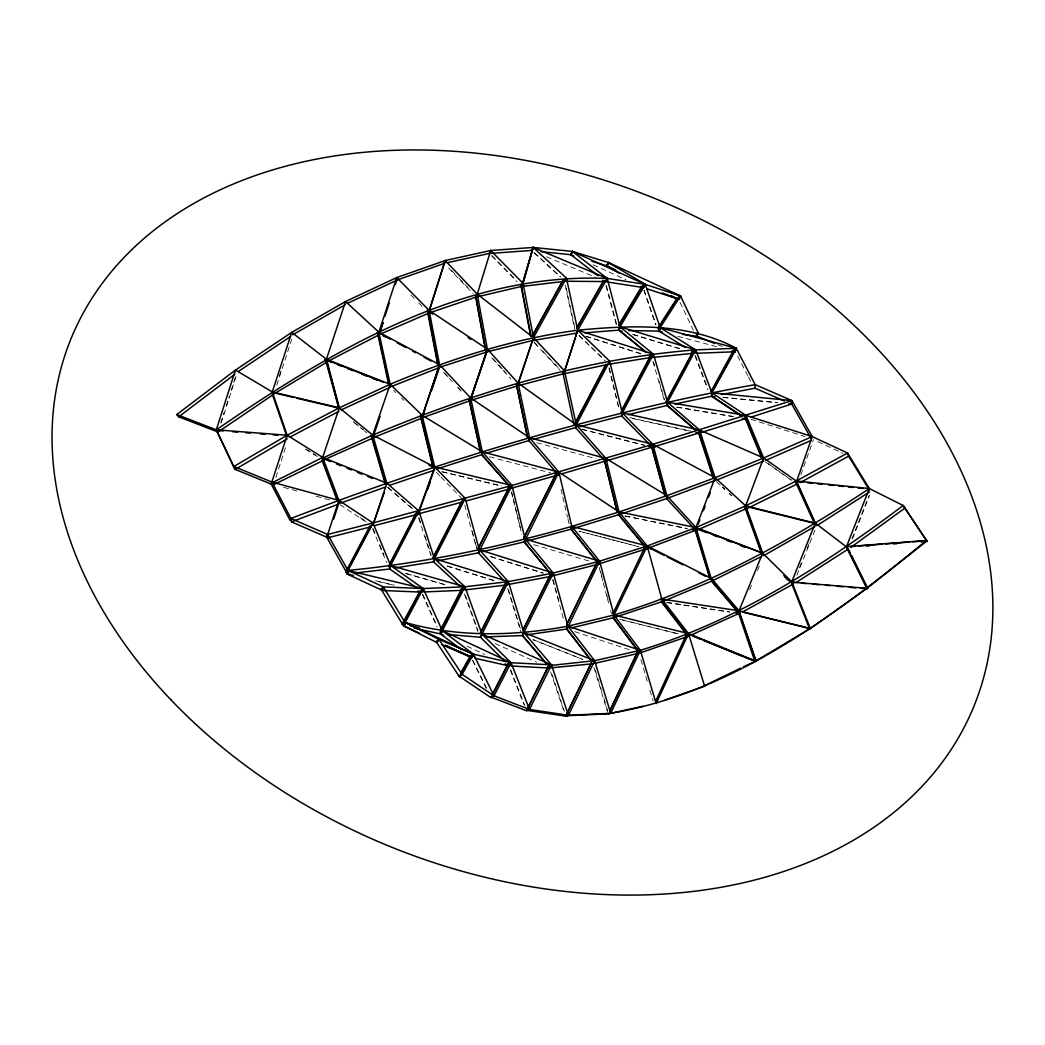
<?xml version="1.0" encoding="UTF-8"?>
<svg xmlns="http://www.w3.org/2000/svg" width="1045" height="1045" viewBox="0 0 1045 1045"><rect width="100%" height="100%" fill="white"/><g stroke="black" fill="none" stroke-linecap="round" stroke-linejoin="round"><path stroke-width="0.75" stroke-dasharray="5 3.75" d="M220.756 422.964L224.192 412.226M226.151 406.1L229.103 396.904M231.063 390.778L235.974 375.442M221.187 422.898L236.901 373.862M275.854 477.434L286.591 444.151M279.315 375.965L281.314 369.852M276.781 385.109L291.751 339.298M800.81 474.861L813.48 439.631M852.054 538.802L869.022 495.591M852.511 538.737L869.479 495.526M799.386 567.814L802.403 560.29M807.249 548.259L810.267 540.748M796.839 575.325L815.583 528.705M749.644 589.746L751.459 585.304M757.507 570.531L759.323 566.09M723.166 397.231L777.598 402.521M722.983 397.505L777.415 402.808M666.814 602.377L729.554 611.874M666.749 602.586L729.475 612.083M676.951 407.001L734.57 416.655M676.807 407.302L732.832 416.681M625.106 515.916L686.317 528.313M625.041 516.112L687.819 528.835M629.756 417.621L691.254 431.193M632.813 418.588L689.582 431.115M442.1 471.7L502.005 485.99M442.035 471.883L500.372 485.794M375.495 580.693L394.318 585.226M378.538 581.595L394.213 585.37M619.737 619.267L678.793 634.001L619.724 619.332M581.921 429.208L644.425 445.157M581.856 429.391L644.373 445.327M579.074 531.187L638.822 546.679L579.048 531.252M489.491 456.769L550.454 472.81M536.66 442.727L595.885 458.637M677.852 336.307L719.835 347.541M283.639 487.362L299.183 491.607M316.282 496.27L331.827 500.516M405.238 573.209L447.077 585.161M406.701 573.849L446.999 585.37M533.655 544.654L591.104 561.661M632.904 334.361L680.778 348.912M632.852 334.544L679.185 348.638M447.378 565.972L496.675 581.294M447.299 566.194L496.61 581.516M490.758 556.541L543.178 573.026M490.706 556.698L543.126 573.183M585.971 336.203L641.604 353.837M585.918 336.412L641.552 354.033M751.055 419.293L804.963 436.536M574.698 631.611L630.2 650.016M533.159 639.631L582.823 659.421L533.12 639.775M717.68 344.654L722.095 346.457M546.457 256.756L595.337 277.212M495.265 643.642L536.634 662.164M593.129 264.777L625.877 279.668M817.895 441.682L842.923 453.321M467.037 646.137L484.58 654.444M305.858 449.167L315.42 455.15M305.689 449.272L317.98 456.952M360.094 517.523L366.651 521.873M339.991 504.63L367.54 522.866M768.336 463.732L791.849 480.308M765.502 462.008L791.614 480.439M354.608 422.742L363.281 429.835M353.301 421.775L363.203 429.874M364.444 430.88L366.913 432.904M387.982 487.349L394.148 492.691M395.376 493.749L407.694 504.408M408.922 505.48L412.618 508.68M387.656 487.453L412.292 508.771M534.387 252.733L560.538 276.834M534.021 252.759L560.172 276.847M722.513 487.101L724.864 489.269M729.567 493.606L731.918 495.761M716.504 481.745L721.194 486.082M722.369 487.166L724.721 489.334M729.423 493.658L731.774 495.826M579.191 335.445L604.284 359.793M578.982 335.484L605.225 360.943M393.534 390.373L395.846 392.567M401.515 398.119L403.827 400.326M492.051 255.646L515.498 279.446M491.49 255.751L517.184 281.823M410.907 295.017L414.251 298.426M418.718 302.959L422.075 306.355M436.379 472.34L439.814 475.815M440.912 476.99L461.289 497.903M451.335 270.198L454.653 273.672M459.082 278.31L467.938 287.571M448.632 268.042L472.98 293.527M533.838 341.689L538.266 346.431M542.708 351.172L560.447 370.139M534.57 342.956L560.068 370.217M444.752 373.365L449.193 378.107M458.063 387.591L460.283 389.968M443.498 372.242L452.367 381.725M457.919 387.656L461.237 391.209M493.149 358.931L502.684 369.46M503.755 370.635L505.871 372.974M491.816 357.847L502.423 369.538M503.481 370.714L510.914 378.904M737.509 355.914L747.684 375.495M748.403 376.892L751.316 382.496M472.758 660.205L486.931 688.916M472.431 660.244L486.604 688.955M680.086 302.449L693.423 330.338M422.82 594.422L437.293 626.386M422.35 594.527L436.823 626.477M373.104 528.652L376.135 535.981M379.792 544.798L384.037 555.065M372.595 528.783L386.572 562.55M510.718 669.858L525.008 706.054M510.3 670.015L524.002 704.709M695.474 355.64L707.765 388.231M694.938 355.731L707.792 389.811M465.378 595.35L477.983 630.409M464.385 593.965L478.087 632.068M644.269 290.275L656.064 324.603M643.798 290.275L655.581 324.616M552.1 674.678L564.457 711.345M550.597 671.817L563.973 711.554M419.032 517.837L420.534 522.461M425.041 536.307L431.062 554.764M418.653 517.941L431.18 556.423M595.337 670.302L601.959 691.973M603.853 698.164L607.641 710.548M593.913 667.402L607.628 712.285M508.523 589.85L518.385 622.258M518.856 623.8L521.207 631.507M507.648 588.453L520.802 631.65M640.885 659.695L648.096 684.083M649.912 690.183L653.06 700.855M653.739 362.733L654.653 365.828M659.212 381.347L664.672 399.961M652.864 361.283L664.711 401.62M552.988 579.57L559.01 601.437M552.661 579.688L564.261 621.866M472.275 531.513L474.835 540.853M475.253 542.42L476.951 548.638M464.777 505.14L476.69 548.716M600.666 572.072L602.299 578.225M606.805 595.154L608.033 599.765M599.177 567.539L602.86 581.386M603.265 582.927L608.582 602.926M610.633 610.62L611.456 613.702M606.413 285.572L616.72 324.616M605.956 285.638L616.263 324.695M511.58 491.986L512.742 496.715M513.134 498.282L516.609 512.468M517.001 514.035L520.475 528.221M511.423 492.038L521.86 534.57M609.222 367.892L619.176 408.673M608.908 367.971L619.241 410.319M561.06 489.308L562.406 495.552M562.772 497.106L567.553 517.275M567.918 518.829L569.394 525.034M566.22 288.08L574.776 327.542M565.097 285.024L574.672 329.214"/><path stroke-width="1.5" d="M796.251 482.437L812.226 436.588L791.94 400.614L755.156 384.625C596.355 413.311 441.369 460.61 290.915 518.477L290.079 520.332L271.204 483.966L287.153 435.216L272.288 391.927L291.751 332.362L345.568 301.522L396.76 277.565L445.17 260.545L490.68 250.486L533.159 247.443L572.451 251.427L608.451 262.504L680.53 295.983L698.073 332.676L697.119 336.255L682.894 334.387M847.547 454.457L847.56 453.034L812.226 436.588L745.986 415.414L667.559 402.273L653.438 354.177L620.012 326.85L607.223 278.427L572.451 251.427L570.831 254.693L597.988 275.71M869.309 489.974L869.309 488.551L847.56 453.034L796.251 481.013L744.523 506.394M370.021 525.818L345.777 571.863L347.985 570.439C423.8 563.085 498.569 547.28 571.759 526.393L647.234 545.973L711.462 578.447L739.05 610.776L739.52 613.363L711.932 581.033L695.957 527.529L666.88 495.696L605.904 458.376L576.265 424.792L518.124 383.084L487.362 349.161L429.142 310.43L396.76 277.565L378.852 332.192L390.151 384.273L372.738 435.112L372.725 437.881L422.075 418.026L424.701 410.385M176.749 414.551L216.289 429.835L218.248 432.094L178.708 416.824L176.749 414.551L235.439 370.061L291.751 332.362L326.523 359.362L390.151 384.273L390.138 387.042L390.151 384.273C450.238 358.892 512.912 338.841 577.728 330.194C630.853 325.256 687.741 322.239 736.268 348.272L755.156 384.625L755.039 388.217L784.468 401.019M619.149 273.163L606.832 265.861L608.451 262.504L645.301 284.384L660.166 327.66L695.683 349.866L711.893 392.829L711.776 396.421L714.976 396.721M740.396 415.361L711.54 396.251L711.893 392.829L791.94 400.614L791.823 404.206L788.622 403.892M418.771 514.009L418.875 510.927L434.72 467.024L422.089 415.27L390.151 384.273L388.714 384.599L377.767 334.1M679.498 298.243L680.53 295.983L645.301 284.384L607.223 278.427L533.159 247.443L531.644 250.709L533.159 247.443L566.442 278.101L577.728 330.194L609.679 361.178L622.311 412.945L652.838 444.321L666.88 495.696L666.749 498.53L714.976 480.53L715.107 477.696L699.575 429.991L667.559 402.273L695.683 349.866L736.268 348.272L735.667 350.584M695.826 530.364L695.957 527.529L715.107 477.696L763.608 457.984L812.226 436.588L811.129 438.508M750.663 417.242L792.019 403.932L791.94 400.614L652.838 444.321L511.972 485.455L434.72 467.024L372.738 435.112L339.311 407.785L272.288 391.927L235.439 370.061L216.289 429.835L287.153 435.216L322.67 457.41L338.88 500.372L327.686 534.465L327.503 537.861L371.223 526.745M338.75 502.632L338.88 500.372L272.027 482.111L233.832 466.514L216.289 429.835C331.383 350.754 462.517 272.249 607.223 278.427L605.708 281.706L602.743 280.321M372.856 525.217L386.859 483.208L372.738 435.112C475.671 392.019 583.959 358.618 695.683 349.866L695.082 352.178M695.343 430.004L667.023 405.486L667.559 402.273L667.35 405.395L695.67 429.913M658.141 328.613L660.166 327.66L736.268 348.272L711.893 392.829L745.986 415.414L745.777 418.522L699.366 433.113L699.575 429.991L622.311 412.945L621.657 415.949L652.393 447.26L699.144 432.93L699.575 429.991L763.608 457.984L796.251 481.013L869.309 488.551L903.154 505.493L927.215 541.388L920.815 541.872M565.672 280.178L566.442 278.101L533.472 337.639L518.124 383.084L529.567 437.777L605.904 458.376L619.058 511.945L618.836 514.636L647.012 548.677L647.234 545.973L619.058 511.945L558.905 472.092L529.567 437.777L470.603 397.91L439.54 364.718L378.852 332.192L345.568 301.522L326.249 359.767L339.037 408.19L296.95 398.236M665.142 495.866L666.88 495.696L619.058 511.945L618.758 514.832L666.592 498.583L666.88 495.696L715.107 477.696L745.673 505.858L763.647 555.679L814.93 526.497M667.206 405.695L667.559 402.273M745.098 416.446L745.986 415.414L745.634 418.836L742.433 418.287M476.298 297.002L477.265 294.141L487.362 349.161L470.263 400.627L421.762 417.987L439.54 364.718L429.142 310.43L445.17 260.545L477.265 294.141L533.472 337.639L564.522 370.831L576.265 424.792L575.664 427.614M418.444 514.101L418.875 510.927L386.859 483.208L322.67 457.41L271.386 483.103M396.382 280.295L396.76 277.565M428.777 313.16L429.142 310.43L427.81 310.548L438.208 364.836L439.54 364.718L421.762 417.987M444.203 263.405L445.17 260.545L428.672 313.134L476.794 296.845L477.265 294.141L476.402 297.041L522.213 286.252L533.159 247.443L521.651 286.356L523.075 283.352L490.68 250.486L489.256 253.491L531.722 250.434M621.866 415.884L622.311 412.945L653.438 354.177L577.728 330.194L576.605 333.133L532.349 340.592L533.472 337.639L523.075 283.352L521.925 286.461L565.293 281.209M652.393 447.26L652.838 444.321L576.265 424.792L575.573 427.64L605.303 461.198L652.237 447.142L652.838 444.321L715.107 477.696L715.329 480.661M847.312 547.541L815.322 523.14L745.673 505.858L695.957 527.529L647.234 545.973L613.951 615.009L613.533 617.713L639.932 652.981L688.119 636.327M639.932 652.981L640.35 650.277L613.951 615.009L599.634 561.165L571.759 526.393L558.905 472.092L482.333 451.871L422.089 415.27L420.678 415.557M869.401 489.151L869.309 488.551C790.124 541.388 705.558 587.747 613.951 615.009L613.506 617.778L661.394 601.868L661.838 599.085L647.234 545.973L645.797 546.039M621.762 416.145L622.311 412.945M439.07 367.5L439.54 364.718L438.103 365.045M532.728 340.5L533.472 337.639L517.536 385.84L470.015 400.666L470.603 397.91L482.333 451.871L481.823 454.666L509.346 485.847M428.672 313.134L429.142 310.43L429.155 312.977L378.865 334.727L378.852 332.192L377.519 332.31L380.471 331.03M445.17 260.545L444.7 263.249L397.897 279.76M511.462 488.25L511.972 485.455L482.333 451.871L481.68 454.706L510.26 487.088M599.085 563.908L646.685 548.716L647.234 545.973L645.705 546.274M551.107 573.574L599.634 561.165L647.234 545.973L646.659 548.782L618.483 514.754L619.058 511.945L695.957 527.529L762.667 553.118L791.744 581.778L793.207 584.338M869.309 488.551L846.489 546.679L867.05 588.296L927.176 540.709L926.393 540.513C833.688 616.615 731.866 692.926 610.711 713.317L594.618 660.701L567.918 626.177L553.301 573.052L525.126 539.024L511.972 485.455L372.974 522.957L347.985 570.439L347.28 573.901L350.415 574.645M485.311 636.914L522.395 635.569L553.301 573.052L508.366 581.608L464.973 586.794L423.238 588.557L422.768 590.869L423.238 588.557L390.595 565.528L372.974 522.957L338.88 500.372L338.24 501.352L322.591 459.878M486.356 353.458L470.119 400.692L470.603 397.91M575.612 427.797L576.265 424.792L609.679 361.178M655.542 446.907L651.283 444.634L652.838 444.321L652.184 447.325L649.063 446.528M420.835 592.097L382.496 590.477L347.175 574.045L347.985 570.439L327.686 534.465L290.915 518.477L272.027 482.111L272.797 485.089L323.454 460.375L322.67 457.41L339.311 407.785L326.523 359.362L325.674 359.571L383.228 382.104M382.496 590.477L383.306 586.885L347.985 570.439L346.587 572.451L326.288 536.477L327.686 534.465L372.974 522.957L346.587 572.451M481.693 454.64L482.333 451.871M528.875 440.624L529.567 437.777L528.914 440.559L558.226 474.874L558.905 472.092L524.25 541.911L549.409 572.294L524.342 541.885L483.156 551.551M529.567 437.777L528.888 440.559L486.265 453.282M659.264 331.147L660.166 327.66L680.53 295.983L671.412 292.456M389.746 568.767L390.595 565.528L418.875 510.927L434.406 558.631L464.973 586.794L481.967 634.041L511.044 662.713L529.515 709.464L568.454 715.276L610.711 713.317L640.35 650.277C736.973 620.952 823.146 565.854 903.154 505.493L905.074 507.988L851.048 547.253M421.057 417.125L433.309 467.324L434.72 467.024L465.26 498.413L434.406 558.631L433.57 561.87L459.421 585.709M518.124 383.084L517.366 385.945L563.778 373.692L577.728 330.194L607.223 278.427L606.218 280.517M658.468 329.044L660.166 327.66L659.212 331.252L662.321 332.101M735.628 350.663L736.268 348.272L733.851 349.696M422.611 590.869L423.238 588.557L347.985 570.439M464.346 589.093L464.973 586.794L390.595 565.528L388.897 566.821L417.177 512.207L418.875 510.927L416.655 511.789L417.647 514.871M608.843 364.222L563.699 373.875L564.522 370.831M576.709 333.277L577.728 330.194L563.699 373.875M554.059 575.521L598.85 564.026L570.988 529.201L571.759 526.393L619.058 511.945M598.863 563.96L599.634 561.165L525.126 539.024L524.355 541.819L570.988 529.201M521.925 286.461L533.159 247.443M489.818 253.386L490.68 250.486L489.713 253.347L447.338 262.713M433.505 561.661L434.406 558.631L508.366 581.608L523.872 632.525L551.473 664.855L568.454 715.276L565.528 716.125L526.589 710.313L548.534 665.704L594.618 660.701L640.35 650.277L656.142 703.625L688.537 633.623L661.838 599.085L660.401 599.164M508.249 487.675L511.41 488.433L511.972 485.455L478.388 552.818L503.154 579.936M434.406 558.631L433.427 561.883L394.448 568.036M507.713 583.776L508.366 581.608L479.302 549.774L465.26 498.413L463.34 498.831M478.427 552.661L479.302 549.774L553.301 573.052L550.937 573.431M479.302 549.774L478.362 552.818L438.142 560.747M646.176 352.4L618.927 330.142L620.012 326.85L645.301 284.384L572.451 251.427L570.87 254.797L573.849 256.143M694.977 352.178L695.683 349.866L620.012 326.85L618.953 330.324L622.036 331.265M628.581 330.52L659.108 331.134L660.166 327.66M652.772 356.371L653.438 354.177L651.139 354.699M695.016 352.047L695.683 349.866L693.266 351.29M476.402 297.041L490.68 250.486M567.017 628.985L599.634 561.165L597.805 561.296M595.271 663.222L639.435 653.151L613.049 617.83L613.951 615.009L688.537 633.623L756.031 661.198L739.05 610.776L762.667 553.118L694.925 527.66L695.957 527.529L696.297 530.429L746.025 508.771L745.673 505.858L763.608 457.984L745.986 415.414L744.889 417.321M638.626 650.382L640.35 650.277L639.449 653.099L640.35 650.277L567.918 626.177C514.127 636.196 458.05 637.541 405.068 622.402L402.194 624.009L405.303 624.701M613.951 615.009L567.918 626.177L566.991 629.051L590.725 659.735M593.691 663.575L594.618 660.701L523.872 632.525L522.631 635.438M378.865 334.727L382.836 322.591M384.821 316.517L389.302 302.867M395.271 284.658L396.76 280.112M380.628 330.22L383.11 322.631M333.603 519.26L338.175 505.31M576.657 333.473L577.728 330.194M584.782 332.832L618.927 330.142L620.012 326.85M374.306 433.257L380.119 416.302M470.015 400.666L487.362 349.161L485.611 349.304L475.802 295.866M431.572 390.477L439.501 367.5L391.601 386.454M374.149 521.546L384.299 492.508M419.92 509.372L434.119 470.015M427.509 489.791L430.253 482.215M698.138 524.329L699.889 519.796M703.363 510.731L705.114 506.211M708.588 497.146L710.339 492.613M271.883 392.894L272.288 391.927L272.693 392.633M286.748 436.183L287.153 435.216L339.311 407.785L390.151 384.273L389.289 384.482L378.003 332.388L378.852 332.192L379.374 334.622L328.457 361.061M338.907 408.752L325.544 359.95L326.523 359.362L327.568 361.727L274.717 393.456M523.872 632.525L522.578 635.582L546.091 663.118M550.61 666.893L551.473 664.855L481.967 634.041L480.36 637.241L448.645 634.55M593.756 662.739L594.618 660.701L592.489 661.028M527.346 634.759L566.664 629.077L567.918 626.177M593.364 663.614L594.618 660.701L568.454 715.276L565.998 715.929L591.47 662.791M618.353 268.042L608.451 262.504L606.897 265.9L615.387 270.655M572.451 251.427L570.936 254.706L541.075 251.675M655.829 700.855L686.134 635.19M549.017 665.508L551.473 664.855L529.515 709.464L494.037 695.839L473.476 654.222L405.068 622.402L402.769 624.623L381.007 589.093L383.306 586.885L423.238 588.557L403.488 625.785L437.332 642.727L438.913 639.344L473.476 654.222L511.044 662.713L551.473 664.855L550.454 666.997M472.431 656.482L473.476 654.222L442.322 630.684L423.238 588.557L421.331 589.628M609.914 710.665L637.489 652.015M609.966 710.705L637.541 652.067M608.451 262.504L606.858 265.874L591.862 261.263M644.242 286.617L645.301 284.384L643.276 285.324M508.366 581.608L480.439 637.254L505.048 661.511M510.025 664.842L511.044 662.713L442.322 630.684L440.402 631.755M643.002 706.25L608.099 713.839L565.854 715.799L591.326 662.648M383.306 586.885L405.068 622.402L403.461 625.72L419.502 633.231M441.395 629.364L462.582 588.296L464.973 586.794L440.716 634.001L414.329 628.136M607.197 281.941L643.681 287.636L645.301 284.384L642.727 285.794L619.071 325.531M679.459 298.217L680.53 295.983L678.505 296.924M612.892 613.728L644.687 547.58M564.927 281.236L566.442 278.101M439.932 632.186L442.322 630.684L440.703 634.001L461.498 649.69M480.478 637.084L481.967 634.041M567.239 623.512L596.839 562.824M566.586 624.988L597.609 561.426L599.634 561.165L597.544 561.387L598.367 564.457M550.48 666.893L551.473 664.855L548.756 665.978L526.798 710.587L529.515 709.464L526.589 710.313M522.944 630.017L550.219 574.881M523.114 630.148L550.388 575.024M605.604 281.693L607.223 278.427M644.216 286.552L645.301 284.384M442.322 630.684L440.716 633.871L443.629 635.36M523.858 537.757L556.907 472.275L557.638 475.384M523.924 537.796L556.959 472.327M480.099 633.257L505.035 583.737M481.105 632.068L505.31 583.998M477.918 548.625L509.137 487.166M478.114 548.769L510.051 485.873M432.957 557.69L462.334 500.346M433.296 557.952L462.674 500.607M492.378 694.233L507.909 663.98L511.044 662.713L509.973 664.92L511.044 662.713L508.327 663.836M460.479 673.398L470.302 655.933L473.476 654.222L462.151 674.365L458.964 676.089L490.863 697.564L494.037 695.839L511.044 662.713L508.197 664.398L491.189 697.524L494.037 695.839L462.151 674.365L438.913 639.344L405.068 622.402M389.106 564.966L415.91 513.226M440.99 628.933L461.459 589.289M574.084 425.08L606.022 364.3M574.267 425.237L606.204 364.444M621.527 410.594L650.382 356.136M621.096 412.305L650.708 356.41M402.194 624.009L419.62 591.574M402.769 624.623L420.939 590.778L423.238 588.557M665.926 401.75L692.535 352.165M666.436 402.181L693.789 351.185L695.683 349.866M710.992 391.47L733.081 351.094M711.749 392.097L736.268 348.272M532.61 335.158L563.216 279.877M532.767 335.314L563.373 280.034M438.913 639.344L436.131 641.604L459.356 676.624L470.694 656.482L473.476 654.222L472.418 656.43L473.476 654.222L470.629 655.907M576.618 327.999L603.723 280.439M576.866 328.287L603.971 280.726M791.94 400.614L790.83 402.534L809.561 435.739M618.718 325.073L641.565 286.709M322.043 458.389L372.738 435.112L373.183 437.92M658.82 326.445L676.637 298.726M659.317 327.098L677.983 298.047L680.53 295.983M272.013 392.332L273.333 394.292M745.02 506.773L745.673 505.858L746.496 508.85L797.074 484.005L796.251 481.013L795.598 481.928L814.016 522.604M814.669 524.054L815.322 523.14L796.251 481.013L815.427 523.741L814.813 523.454M762.706 459.016L763.608 457.984L762.327 458.572M811.338 437.633L812.226 436.588M696.375 334.047L698.073 332.676M459.356 676.624L462.151 674.365M178.708 416.824L234.838 374.254M744.314 657.096L756.031 661.198L738.515 610.724L810.332 628.554L867.167 588.322L860.714 588.296M219.136 431.245L273.816 394.252M238.273 371.511L290.562 336.516M818.144 524.838L869.427 491.986M795.95 582.587L847.952 549.239L846.489 546.679L926.393 540.513L927.215 541.388M755.496 661.145L810.215 628.541L743.165 612.279M745.15 506.172L745.882 508.824M389.158 384.86L390.151 384.273M217.804 432.16L216.289 429.835L234.145 467.99L233.832 466.514L287.153 435.216L287.558 435.922M233.832 466.514L235.216 469.414L287.14 438.926M292.678 334.818L345.085 304.787M742.799 611.834L792.646 584.403L791.744 581.778L815.322 523.14L816.315 525.713M800.352 482.503L848.814 456.064L847.56 453.034M289.504 437.332L338.841 411.39M321.586 457.971L322.67 457.41L323.61 460.27M322.67 457.41L323.036 460.27L373.104 437.973L372.738 435.112L371.654 435.674L385.775 483.77L386.859 483.208M791.117 582.104L867.167 588.322M738.423 611.09L739.05 610.776L739.951 613.402M711.932 581.033L761.674 556.423M704.918 685.507L740.618 668.121M743.478 666.723L756.031 661.198M347.319 303.416L397.035 280.151M341.206 409.927L389.145 387.76M698.295 430.579L699.575 429.991L699.04 433.192L695.892 432.499M694.794 528.065L695.957 527.529L695.735 530.22L648.527 548.089M691.659 634.837L739.207 613.337L739.05 610.776L661.838 599.085L661.916 601.855L711.54 581.203L711.462 578.447L710.025 578.525M433.152 467.716L434.72 467.024L432.957 467.402M765.671 460.44L811.351 440.35M418.875 510.927L417.033 511.684L420.116 510.848M463.405 499.17L465.26 498.413L463.066 498.909M716.792 480.06L763.817 460.949M494.037 695.839L490.902 697.106L526.38 710.731L529.515 709.464M374.306 434.197L371.315 435.412L372.738 435.112M651.466 354.973L653.438 354.177L652.367 357.468L649.272 356.489M290.915 518.477L291.49 521.873L337.953 504.33M420.43 415.427L423.46 414.342M340.605 503.089L385.592 486.996M665.09 699.98L704.63 686.238L688.537 633.623L687.401 633.583M430.409 309.555L427.392 310.574L432.813 314.179M389.837 485.246L434.615 470.106M440.611 366.991L486.879 351.943L487.362 349.161L485.298 349.37M437.28 468.839L481.823 454.666M618.483 514.754L571.184 529.201L598.093 562.667M561.361 473.96L605.225 461.159L605.904 458.376L604.167 458.546L606.936 460.244M511.318 488.289L558.239 474.939L558.905 472.092L558.226 474.874L555.117 474.103M533.538 439.331L575.573 427.64M466.24 500.96L509.842 488.864M419.829 513.487L463.105 501.809M374.084 525.74L416.916 514.506M580.21 426.608L621.657 415.949M532.623 340.474L486.513 351.995L487.362 349.161L485.585 349.37M571.615 627.875L613.049 617.83M628.006 414.682L667.023 405.486M377.415 332.519L378.852 332.192L379.139 334.766M650.996 444.726L652.838 444.321M675.122 404.01L711.54 396.251M713.565 478.009L715.107 477.696L713.826 478.283L698.792 432.121M665.338 496.009L666.88 495.696M565.854 715.799L568.454 715.276M694.429 527.829L695.957 527.529L695.67 530.416L692.521 529.789M508.993 584.364L552.374 576.095M721.39 394.592L755.039 388.217M610.215 364.013L652.42 357.259M737.835 610.959L739.05 610.776L739.129 613.546L735.915 613.049M687.323 633.806L688.537 633.623L686.813 633.727L661.994 601.646L661.838 599.085M608.582 713.644L610.711 713.317M553.301 573.052L551.277 573.313L552.139 576.448M638.168 650.552L640.35 650.277M465.6 589.85L507.387 584.86M345.777 571.863L352.1 571.132M355.169 572.987L389.889 568.976L390.595 565.528L389.667 568.976L414.695 586.48M654 357.299L694.677 353.145L691.581 352.204M551.773 667.755L593.325 663.745M686.879 633.766L688.537 633.623M850.486 546.613L855.28 546.248M858.467 545.999L882.437 544.158M885.637 543.909L909.607 542.055M912.807 541.806L927.176 540.709M866.488 546.065L869.688 545.817M893.658 543.962L896.845 543.727M423.904 591.953L462.439 590.307M696.401 353.275L735.366 351.747M566.56 281.249L605.708 281.562M703.494 686.212L704.63 686.238M511.136 666.005L549.944 668.068M223.134 431.023L216.289 429.835M232.8 431.768L237.633 432.134M245.679 432.748L250.513 433.113M260.179 433.845L265.012 434.211M273.058 434.824L277.892 435.19M795.023 582.614L791.862 581.804M801.424 583.162L806.231 583.58M812.644 584.129L819.058 584.691M825.459 585.239L830.266 585.657M836.679 586.219L843.08 586.767M849.494 587.329L855.907 587.878M796.342 481.614L802.834 482.281M807.707 482.79L812.579 483.286M817.451 483.796L822.324 484.292M828.816 484.958L833.688 485.468M838.56 485.964L843.433 486.474M848.305 486.97L853.164 487.479M858.036 487.976L862.909 488.485M409.953 625.733L419.267 627.81M475.005 658.245L509.437 666.031L505.062 663.862M847.286 546.862L846.554 547.227M273.581 392.698L293.841 397.492M347.175 574.045L353.445 575.56M417.726 591.026L422.428 592.162M748.324 506.956L813.232 523.062M646.685 548.716L643.537 547.907L646.659 548.782M732.205 351.016L735.314 351.851L732.375 350.663M461.028 589.145L464.124 590.033M691.529 352.387L694.625 353.328L691.894 351.616M646.75 288.733L678.923 299.327L671.556 295.918M699.353 529.802L706.929 532.715M712.99 535.04L717.536 536.777M726.641 540.278L731.186 542.015M740.278 545.503L744.837 547.253M662.256 292.913L678.989 299.379M325.544 359.95L331.592 362.315M337.653 364.692L342.198 366.468M348.259 368.846L352.805 370.622M361.897 374.175L366.442 375.965M372.49 378.329L377.036 380.106M326.066 459.774L330.533 461.577M336.503 463.967L340.983 465.77M346.953 468.173L351.433 469.976M357.403 472.366L361.884 474.169M367.853 476.572L372.334 478.375M697.119 336.255L714.741 343.465M688.903 634.197L754.895 661.158M693.318 636.261L700.816 639.318M703.821 640.546L741.323 655.868M235.216 469.414L273.411 485.011L272.027 482.111M444.765 645.327L470.694 656.482M441.656 644.582L471.896 657.605L469.27 655.581M291.49 521.873L328.274 537.861L327.686 534.465M640.742 286.395L643.72 287.741M606.832 265.861L615.662 269.963M445.679 645.353L471.896 657.605M648.645 547.489L664.346 555.431M667.206 556.867L682.907 564.809M698.609 572.751L705.741 576.357M648.553 547.711L651.414 549.161M428.986 465.09L431.859 466.579M383.162 335.327L390.216 339.116M397.27 342.904L405.747 347.436M412.801 351.224L415.623 352.727M424.087 357.272L431.141 361.061M383.071 335.549L385.892 337.052M604.062 458.768L606.832 460.466M659.108 331.134L685.22 347.358M740.827 415.244L711.958 396.133L711.893 392.829M468.016 337.6L470.72 339.403M324.995 359.728L327.568 361.727M324.877 359.82L327.451 361.818L326.523 359.362L327.046 361.792M619.006 330.129L646.241 352.4M649.951 355.431L652.433 357.455M783.789 575.534L789.38 581.046M784.821 576.683L788.165 580.001M666.592 498.583L692.587 526.824M711.54 581.203L739.129 613.546M522.395 635.569L545.895 663.118M848.422 549.174L846.489 546.679L847.952 549.239M661.394 601.868L688.093 636.392M566.664 629.077L589.406 658.494M903.154 505.493L926.393 540.513M848.396 455.816L868.473 488.616M848.697 549.735L850.121 552.596M851.544 555.47L867.846 588.479M847.273 548.664L867.115 588.844M797.505 484.057L796.251 481.013L796.839 484.122M745.699 417.909L762.105 457.553M745.111 418.104L761.518 457.736M810.332 628.554L791.744 581.778L792.737 584.351M791.718 583.606L809.588 628.855M321.951 460.074L337.587 501.548M745.699 507.7L762.145 553.419L761.505 553.654L745.059 507.922M272.405 394.383L286.239 434.694M738.345 612.488L754.817 661.38M698.373 432.251L712.899 476.873M695.395 529.201L710.43 578.577L711.462 578.447L709.934 578.747L694.899 529.371M506.172 582.13L507.112 585.213M371.615 437.359L385.278 483.9M651.714 446.189L664.907 494.455M651.427 446.28L664.62 494.533M604.546 460.113L617.321 512.115M604.376 460.166L617.138 512.168M509.869 485.729L510.639 488.877M420.717 417.216L432.578 465.835M562.863 372.673L573.744 423.499M469.283 399.66L480.674 452.041M469.048 399.712L480.452 452.093M287.153 435.216L287.466 436.679M516.596 384.795L527.712 437.933M516.478 384.834L527.581 437.959M521.272 285.233L531.069 336.32M520.946 285.311L530.729 336.399M427.666 312.246L437.764 364.927M475.488 295.931L485.011 347.802M339.259 502.632L338.88 500.372L339.103 503.625M745.986 415.414L746.065 418.718M422.089 415.27L422.075 418.026L422.089 415.27M571.759 526.393L571.21 529.136L571.759 526.393M605.904 458.376L605.303 461.198L605.904 458.376M464.973 586.794L464.411 588.949L464.973 586.794M170.818 699.706A487.427 350.036 22.1 0 0 968.898 717.745A487.427 350.036 22.1 0 0 427.653 150.088A487.427 350.036 22.1 0 0 170.818 699.706"/></g></svg>
